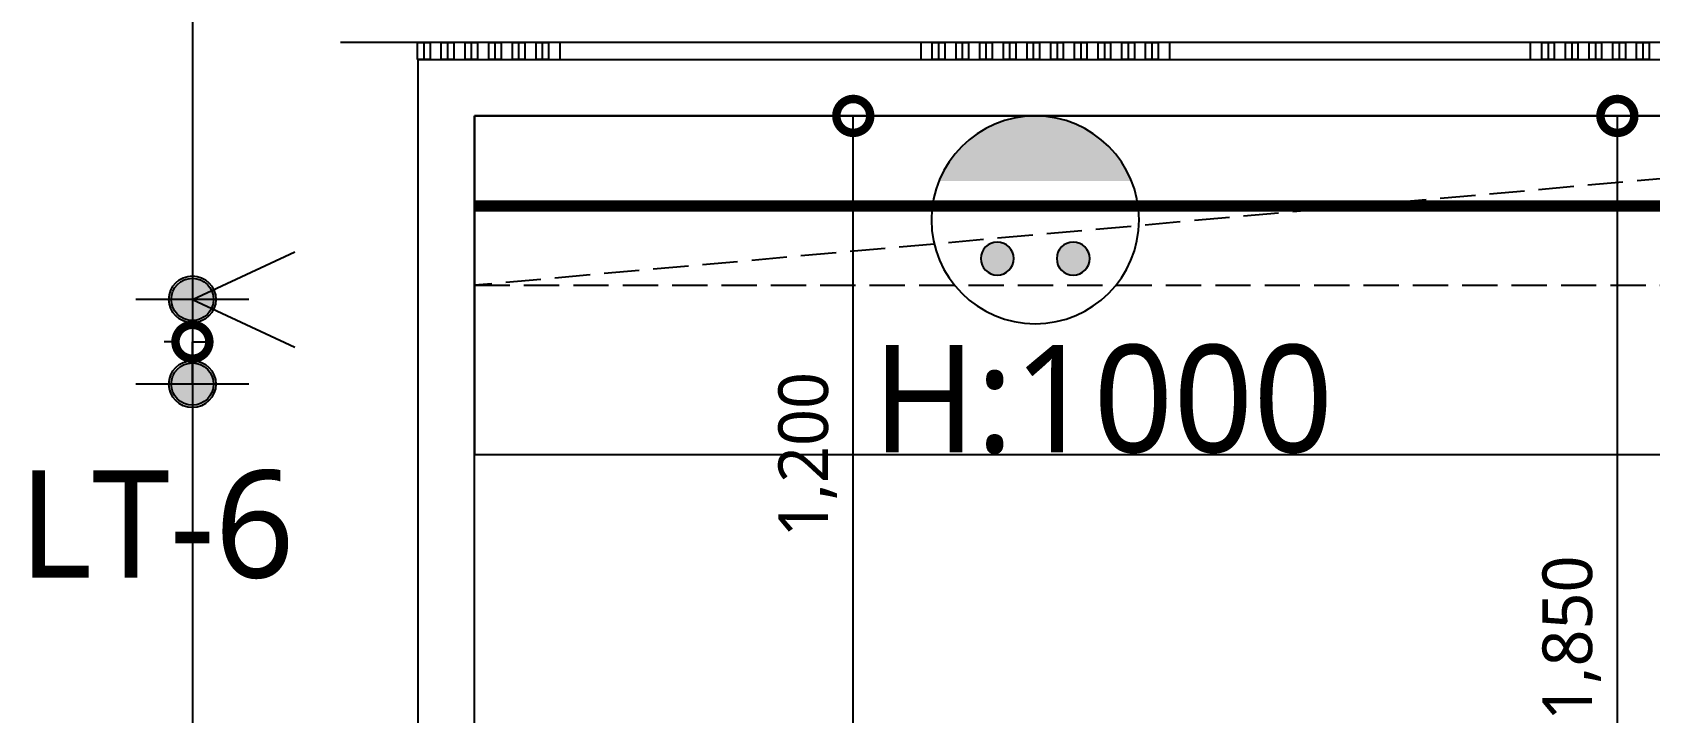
# Model space of a CAD drawing. Extents: x 11477420 to 23072185, y -28506554 to -14238804.
# Drawn here: x 11521512 to 11524378, y -14277756 to -14276551 of the extents above; entities that cross this region are included whole.
import ezdxf
from ezdxf.enums import TextEntityAlignment as Align

# ---------------------------------------------------------------- set-up
doc = ezdxf.new("R2010")
doc.units = 0
doc.header["$LTSCALE"] = 50
doc.header["$MEASUREMENT"] = 0
doc.linetypes.add('DASH', pattern=[0.35, 0.25, -0.1])
doc.linetypes.add('HIDDEN', pattern=[0.375, 0.25, -0.125])
doc.layers.get('0').update_dxf_attribs({"linetype": 'CONTINUOUS'})
doc.layers.get('DEFPOINTS').update_dxf_attribs({"linetype": 'CONTINUOUS'})
for name, color, linetype in [('03-WAL NEW', 3, 'CONTINUOUS'), ('06-LIGHT', 4, 'CONTINUOUS'), ('07-DIM WAL', 5, 'CONTINUOUS'), ('1.천장.벽체선(내벽)', 3, 'CONTINUOUS'), ('2.글자선', 60, 'CONTINUOUS'), ('3 가구-붙박이', 6, 'CONTINUOUS'), ('4.가구-붙박이', 6, 'CONTINUOUS'), ('FINISH', 6, 'CONTINUOUS'), ('Layer2', 51, 'CONTINUOUS'), ('설비', 7, 'CONTINUOUS')]:
    doc.layers.add(name, color=color, linetype=linetype)
doc.styles.add('DAWIN', font='NanumSquareR.ttf')
doc.styles.add('맑은 고딕', font='malgun.ttf')
doc.dimstyles.new('40', dxfattribs={"dimscale": 40, "dimtxt": 2.2, "dimasz": 3, "dimexe": 1.25, "dimexo": 0.625, "dimtad": 1, "dimdec": 0, "dimzin": 0, "dimdsep": 46, "dimlunit": 6, "dimtxsty": 'DAWIN', "dimblk1": 'DOTSMALL', "dimblk2": 'DOTSMALL', "dimsah": 1, "dimcen": 0.001, "dimclrd": 1, "dimclre": 1, "dimclrt": 3, "dimadec": 0, "dimazin": 0, "dimtfac": 1, "dimtdec": 0, "dimtix": 1, "dimtmove": 2, "dimatfit": 3, "dimldrblk": 'DOTSMALL', "dimfxl": 0, "dimtolj": 1, "dimtzin": 0, "dimarcsym": 0})

# ---------------------------------------------------------------- blocks, each defined once
blk = doc.blocks.new('flooor2')
at = {"layer": '03-WAL NEW', "color": 8}
for p, q in [((11522195.1, -14276599.4), (11522195.1, -14276569.4)), ((11522195.1, -14276569.4), (11522217.1, -14276569.4)), ((11522217.1, -14276569.4), (11522217.1, -14276599.4)), ((11522237.1, -14276599.4), (11522237.1, -14276569.4)), ((11522237.1, -14276569.4), (11522259.1, -14276569.4)), ((11522259.1, -14276569.4), (11522259.1, -14276599.4)), ((11522279.1, -14276599.4), (11522279.1, -14276569.4)), ((11522279.1, -14276569.4), (11522301.1, -14276569.4)), ((11522301.1, -14276569.4), (11522301.1, -14276599.4)), ((11522321.1, -14276599.4), (11522321.1, -14276569.4)), ((11522321.1, -14276569.4), (11522343.1, -14276569.4)), ((11522343.1, -14276569.4), (11522343.1, -14276599.4)), ((11522363.1, -14276599.4), (11522363.1, -14276569.4)), ((11522363.1, -14276569.4), (11522385.1, -14276569.4)), ((11522385.1, -14276569.4), (11522385.1, -14276599.4)), ((11522405.1, -14276599.4), (11522405.1, -14276569.4)), ((11522405.1, -14276569.4), (11522427.1, -14276569.4)), ((11522427.1, -14276569.4), (11522427.1, -14276599.4)), ((11523087.1, -14276569.4), (11522447.1, -14276569.4)), ((11522447.1, -14276569.4), (11522447.1, -14276599.4)), ((11523087.1, -14276599.4), (11523087.1, -14276569.4)), ((11523107.1, -14276599.4), (11523107.1, -14276569.4)), ((11523107.1, -14276569.4), (11523129.1, -14276569.4)), ((11523129.1, -14276569.4), (11523129.1, -14276599.4)), ((11523149.1, -14276599.4), (11523149.1, -14276569.4)), ((11523149.1, -14276569.4), (11523171.1, -14276569.4)), ((11523171.1, -14276569.4), (11523171.1, -14276599.4)), ((11523191.1, -14276599.4), (11523191.1, -14276569.4)), ((11523191.1, -14276569.4), (11523213.1, -14276569.4)), ((11523213.1, -14276569.4), (11523213.1, -14276599.4)), ((11523233.1, -14276599.4), (11523233.1, -14276569.4)), ((11523233.1, -14276569.4), (11523255.1, -14276569.4)), ((11523255.1, -14276569.4), (11523255.1, -14276599.4)), ((11523275.1, -14276599.4), (11523275.1, -14276569.4)), ((11523275.1, -14276569.4), (11523297.1, -14276569.4)), ((11523297.1, -14276569.4), (11523297.1, -14276599.4)), ((11523317.1, -14276599.4), (11523317.1, -14276569.4)), ((11523317.1, -14276569.4), (11523339.1, -14276569.4)), ((11523339.1, -14276569.4), (11523339.1, -14276599.4)), ((11523359.1, -14276599.4), (11523359.1, -14276569.4)), ((11523359.1, -14276569.4), (11523381.1, -14276569.4)), ((11523381.1, -14276569.4), (11523381.1, -14276599.4)), ((11523401.1, -14276599.4), (11523401.1, -14276569.4)), ((11523401.1, -14276569.4), (11523423.1, -14276569.4)), ((11523423.1, -14276569.4), (11523423.1, -14276599.4)), ((11523443.1, -14276599.4), (11523443.1, -14276569.4)), ((11523443.1, -14276569.4), (11523465.1, -14276569.4)), ((11523465.1, -14276569.4), (11523465.1, -14276599.4)), ((11523485.1, -14276599.4), (11523485.1, -14276569.4)), ((11523485.1, -14276569.4), (11523507.1, -14276569.4)), ((11523507.1, -14276569.4), (11523507.1, -14276599.4)), ((11524167.1, -14276569.4), (11523527.1, -14276569.4)), ((11523527.1, -14276569.4), (11523527.1, -14276599.4)), ((11524167.1, -14276599.4), (11524167.1, -14276569.4)), ((11524187.1, -14276599.4), (11524187.1, -14276569.4)), ((11524187.1, -14276569.4), (11524209.1, -14276569.4)), ((11524209.1, -14276569.4), (11524209.1, -14276599.4)), ((11524229.1, -14276599.4), (11524229.1, -14276569.4)), ((11524229.1, -14276569.4), (11524251.1, -14276569.4)), ((11524251.1, -14276569.4), (11524251.1, -14276599.4)), ((11524271.1, -14276599.4), (11524271.1, -14276569.4)), ((11524271.1, -14276569.4), (11524293.1, -14276569.4)), ((11524293.1, -14276569.4), (11524293.1, -14276599.4)), ((11524313.1, -14276599.4), (11524313.1, -14276569.4)), ((11524313.1, -14276569.4), (11524335.1, -14276569.4)), ((11524335.1, -14276569.4), (11524335.1, -14276599.4)), ((11524355.1, -14276599.4), (11524355.1, -14276569.4)), ((11524355.1, -14276569.4), (11524377.1, -14276569.4)), ((11524377.1, -14276569.4), (11524377.1, -14276599.4)), ((11522217.1, -14276599.4), (11522195.1, -14276599.4)), ((11522259.1, -14276599.4), (11522237.1, -14276599.4)), ((11522301.1, -14276599.4), (11522279.1, -14276599.4)), ((11522343.1, -14276599.4), (11522321.1, -14276599.4)), ((11522385.1, -14276599.4), (11522363.1, -14276599.4)), ((11522427.1, -14276599.4), (11522405.1, -14276599.4)), ((11522447.1, -14276599.4), (11523087.1, -14276599.4)), ((11523129.1, -14276599.4), (11523107.1, -14276599.4)), ((11523171.1, -14276599.4), (11523149.1, -14276599.4)), ((11523213.1, -14276599.4), (11523191.1, -14276599.4)), ((11523255.1, -14276599.4), (11523233.1, -14276599.4)), ((11523297.1, -14276599.4), (11523275.1, -14276599.4)), ((11523339.1, -14276599.4), (11523317.1, -14276599.4)), ((11523381.1, -14276599.4), (11523359.1, -14276599.4)), ((11523423.1, -14276599.4), (11523401.1, -14276599.4)), ((11523465.1, -14276599.4), (11523443.1, -14276599.4)), ((11523507.1, -14276599.4), (11523485.1, -14276599.4)), ((11523527.1, -14276599.4), (11524167.1, -14276599.4)), ((11524209.1, -14276599.4), (11524187.1, -14276599.4)), ((11524251.1, -14276599.4), (11524229.1, -14276599.4)), ((11524293.1, -14276599.4), (11524271.1, -14276599.4)), ((11524335.1, -14276599.4), (11524313.1, -14276599.4)), ((11524377.1, -14276599.4), (11524355.1, -14276599.4))]:
    blk.add_line(p, q, dxfattribs=at)
at = {"layer": '03-WAL NEW', "color": 8, "ltscale": 10}
for p, q in [((11522206.1, -14276569.4), (11522206.1, -14276599.4)), ((11522248.1, -14276569.4), (11522248.1, -14276599.4)), ((11522290.1, -14276569.4), (11522290.1, -14276599.4)), ((11522332.1, -14276569.4), (11522332.1, -14276599.4)), ((11522374.1, -14276569.4), (11522374.1, -14276599.4)), ((11522416.1, -14276569.4), (11522416.1, -14276599.4)), ((11523118.1, -14276569.4), (11523118.1, -14276599.4)), ((11523160.1, -14276569.4), (11523160.1, -14276599.4)), ((11523202.1, -14276569.4), (11523202.1, -14276599.4)), ((11523244.1, -14276569.4), (11523244.1, -14276599.4)), ((11523286.1, -14276569.4), (11523286.1, -14276599.4)), ((11523328.1, -14276569.4), (11523328.1, -14276599.4)), ((11523370.1, -14276569.4), (11523370.1, -14276599.4)), ((11523412.1, -14276569.4), (11523412.1, -14276599.4)), ((11523454.1, -14276569.4), (11523454.1, -14276599.4)), ((11523496.1, -14276569.4), (11523496.1, -14276599.4)), ((11524198.1, -14276569.4), (11524198.1, -14276599.4)), ((11524240.1, -14276569.4), (11524240.1, -14276599.4)), ((11524282.1, -14276569.4), (11524282.1, -14276599.4)), ((11524324.1, -14276569.4), (11524324.1, -14276599.4)), ((11524366.1, -14276569.4), (11524366.1, -14276599.4))]:
    blk.add_line(p, q, dxfattribs=at)
at = {"layer": '1.천장.벽체선(내벽)', "ltscale": 30}
for p, q in [((11522196.1, -14276599.4), (11528738.1, -14276599.4)), ((11522196.1, -14279899.4), (11522196.1, -14276599.4)), ((11522296.1, -14279899.4), (11522296.1, -14276699.4)), ((11522296.1, -14276699.4), (11525638.1, -14276699.4))]:
    blk.add_line(p, q, dxfattribs=at)
at = {"layer": '3 가구-붙박이', "color": 8}
for p, q in [((11525638.1, -14276699.4), (11522296.1, -14276699.4)), ((11522296.1, -14276699.4), (11522296.1, -14277299.4)), ((11522296.1, -14277299.4), (11525638.1, -14277299.4))]:
    blk.add_line(p, q, dxfattribs=at)
at = {"layer": '4.가구-붙박이', "color": 8, "linetype": 'DASH', "ltscale": 5}
for p, q in [((11525638.1, -14276699.4), (11522296.1, -14276999.4)), ((11522296.1, -14276999.4), (11525638.1, -14276999.4))]:
    blk.add_line(p, q, dxfattribs=at)
at = {"layer": 'FINISH', "color": 8, "ltscale": 10}
blk.add_line((11528878.7, -14276569.4), (11522058.6, -14276569.4), dxfattribs=at)
blk = doc.blocks.new('_DOTSMALL')
at = {"color": 0, "linetype": 'ByBlock', "const_width": 0.5}
blk.add_lwpolyline([(-0.0625, 0, 1), (0.0625, 0, 1)], format="xyb", close=True, dxfattribs=at)
blk = doc.blocks.new('*D255')
at = {"layer": '07-DIM WAL', "color": 1, "lineweight": -2, "ltscale": 30}
for p, q in [((11522942.1, -14276699.4), (11522917.1, -14276699.4)), ((11522967.1, -14277899.4), (11522967.1, -14276699.4)), ((11522942.1, -14277899.4), (11522917.1, -14277899.4))]:
    blk.add_line(p, q, dxfattribs=at)
at = {"layer": 'DEFPOINTS', "color": 0, "ltscale": 30}
for p in [(11522967.1, -14276699.4), (11522967.1, -14276699.4), (11522967.1, -14277899.4)]:
    blk.add_point(p, dxfattribs=at)
at = {"layer": '07-DIM WAL', "color": 1, "lineweight": -2, "ltscale": 30, "xscale": 120, "yscale": 120, "zscale": 120}
for p, rotation in [((11522967.1, -14276699.4), 90), ((11522967.1, -14277899.4), 270)]:
    blk.add_blockref('_DOTSMALL', p, dxfattribs=dict(at, rotation=rotation))
at = {"layer": '07-DIM WAL', "color": 3, "ltscale": 30, "insert": (11522886.3, -14277299.4), "char_height": 88, "attachment_point": 5, "rotation": 90, "style": 'DAWIN'}
blk.add_mtext('\\A1;1,200', dxfattribs=at)
blk = doc.blocks.new('egoo')
at = {"layer": 'Layer2'}
h = blk.add_hatch(color=140, dxfattribs=at)
edge = h.paths.add_edge_path()
edge.add_arc((1015645.3, 443433.7), 22.3, 0, 360)
h = blk.add_hatch(color=140, dxfattribs=at)
edge = h.paths.add_edge_path()
edge.add_arc((1015747.7, 443433.7), 22.3, 0, 360)
h = blk.add_hatch(color=140, dxfattribs=at)
edge = h.paths.add_edge_path()
edge.add_line((1015826.3, 443329.1), (1015566.6, 443329.1))
edge.add_ellipse((1015696.5, 443381.5), major_axis=(99, 99), ratio=1, start_angle=156.9578, end_angle=293.0422)
at = {"layer": 'Layer2', "color": 140}
for centre, radius in [((1015696.5, 443381.5), 140), ((1015645.3, 443433.7), 22.3), ((1015747.7, 443433.7), 22.3)]:
    blk.add_circle(centre, radius, dxfattribs=at)
blk = doc.blocks.new('*D373')
at = {"layer": '07-DIM WAL', "color": 1, "lineweight": -2, "ltscale": 30}
for p, q in [((11523993.6, -14276699.4), (11524371, -14276699.4)), ((11524321, -14278549.4), (11524321, -14276699.4)), ((11523993.6, -14278549.4), (11524371, -14278549.4))]:
    blk.add_line(p, q, dxfattribs=at)
at = {"layer": 'DEFPOINTS', "color": 0, "ltscale": 30}
for p in [(11523968.6, -14276699.4), (11524321, -14276699.4), (11523968.6, -14278549.4)]:
    blk.add_point(p, dxfattribs=at)
at = {"layer": '07-DIM WAL', "color": 1, "lineweight": -2, "ltscale": 30, "xscale": 120, "yscale": 120, "zscale": 120}
for p, rotation in [((11524321, -14276699.4), 90), ((11524321, -14278549.4), 270)]:
    blk.add_blockref('_DOTSMALL', p, dxfattribs=dict(at, rotation=rotation))
at = {"layer": '07-DIM WAL', "color": 3, "ltscale": 30, "insert": (11524240.2, -14277624.4), "char_height": 88, "attachment_point": 5, "rotation": 90, "style": 'DAWIN'}
blk.add_mtext('\\A1;1,850', dxfattribs=at)
blk = doc.blocks.new('HEY')
at = {"linetype": 'Continuous'}
h = blk.add_hatch(color=4, dxfattribs=at)
h.dxf.hatch_style = 1
edge = h.paths.add_edge_path()
edge.add_arc((66128.5, 14191.8), 37.5, 0, 360)
edge = h.paths.add_edge_path()
edge.add_arc((66128.5, 14041.8), 37.5, 0, 360)
at = {"color": 1, "linetype": 'Continuous'}
for p, q in [((66128.5, 14291.8), (66128.5, 14091.8)), ((66228.5, 14191.8), (66028.5, 14191.8)), ((66128.5, 14141.8), (66128.5, 13941.8)), ((66228.5, 14041.8), (66028.5, 14041.8))]:
    blk.add_line(p, q, dxfattribs=at)
blk.add_lwpolyline([(66128.5, 14191.8), (66128.5, 14041.8), (66128.5, 14116.8), (66151.2, 14116.8)], dxfattribs=at)
at = {"color": 4, "linetype": 'Continuous'}
for centre, radius in [((66128.5, 14191.8), 41.5), ((66128.5, 14191.8), 37.5), ((66128.5, 14041.8), 41.5), ((66128.5, 14041.8), 37.5)]:
    blk.add_circle(centre, radius, dxfattribs=at)
blk = doc.blocks.new('*D391')
at = {"layer": '07-DIM WAL', "color": 1, "lineweight": -2, "ltscale": 10}
for p, q in [((11521771.1, -14277099.4), (11521746.1, -14277099.4)), ((11521796.1, -14277099.4), (11521796.1, -14279699.4)), ((11521771.1, -14279699.4), (11521746.1, -14279699.4))]:
    blk.add_line(p, q, dxfattribs=at)
at = {"layer": 'DEFPOINTS', "color": 0, "ltscale": 10}
for p in [(11521796.1, -14277099.4), (11521796.1, -14279699.4), (11521796.1, -14279699.4)]:
    blk.add_point(p, dxfattribs=at)
at = {"layer": '07-DIM WAL', "color": 1, "lineweight": -2, "ltscale": 10, "xscale": 120, "yscale": 120, "zscale": 120}
for p, rotation in [((11521796.1, -14277099.4), 90), ((11521796.1, -14279699.4), 270)]:
    blk.add_blockref('_DOTSMALL', p, dxfattribs=dict(at, rotation=rotation))
at = {"layer": '07-DIM WAL', "color": 3, "ltscale": 10, "insert": (11521715.3, -14278399.4), "char_height": 88, "attachment_point": 5, "rotation": 90, "style": 'DAWIN'}
blk.add_mtext('\\A1;2,600', dxfattribs=at)
blk = doc.blocks.new('*D421')
at = {"layer": '07-DIM WAL', "color": 1, "lineweight": -2, "ltscale": 10}
for p, q in [((11521771.1, -14275599.4), (11521746.1, -14275599.4)), ((11521796.1, -14275599.4), (11521796.1, -14277099.4)), ((11521771.1, -14277099.4), (11521746.1, -14277099.4))]:
    blk.add_line(p, q, dxfattribs=at)
at = {"layer": 'DEFPOINTS', "color": 0, "ltscale": 10}
for p in [(11521796.1, -14275599.4), (11521796.1, -14277099.4), (11521796.1, -14277099.4)]:
    blk.add_point(p, dxfattribs=at)
at = {"layer": '07-DIM WAL', "color": 1, "lineweight": -2, "ltscale": 10, "xscale": 120, "yscale": 120, "zscale": 120}
for p, rotation in [((11521796.1, -14275599.4), 90), ((11521796.1, -14277099.4), 270)]:
    blk.add_blockref('_DOTSMALL', p, dxfattribs=dict(at, rotation=rotation))
at = {"layer": '07-DIM WAL', "color": 3, "ltscale": 10, "insert": (11521715.3, -14276349.4), "char_height": 88, "attachment_point": 5, "rotation": 90, "style": 'DAWIN'}
blk.add_mtext('\\A1;1,500', dxfattribs=at)

msp = doc.modelspace()

# ---------------------------------------------------------------- linework, layer by layer
at = {"layer": '06-LIGHT'}
for points in [[(11521796.1, -14277024.4), (11521977.3, -14276939.9)], [(11521796.1, -14277024.4), (11521977.3, -14277109)]]:
    msp.add_lwpolyline(points, dxfattribs=at)
at = {"layer": '07-DIM WAL', "color": 10, "linetype": 'HIDDEN', "ltscale": 10, "const_width": 20}
msp.add_lwpolyline([(11522296.1, -14276859.2), (11525638.1, -14276859.2)], dxfattribs=at)

# ---------------------------------------------------------------- block references
msp.add_blockref('flooor2', (0, 0))
at = {"layer": '06-LIGHT'}
msp.add_blockref('HEY', (11455667.6, -14291216.2), dxfattribs=at)
at = {"layer": '설비', "color": 140, "xscale": -1.314285739087145, "yscale": 1.314285739087145, "zscale": 1.314285739087145, "rotation": 180}
msp.add_blockref('egoo', (10188374.1, -13694153.5), dxfattribs=at)

# ---------------------------------------------------------------- texts
at = {"layer": '2.글자선', "color": 30, "style": '맑은 고딕'}
for s, p in [('H:1000', (11523001, -14277104.9)), ('LT-6', (11521488.5, -14277327.2))]:
    msp.add_text(s, height=190.14, dxfattribs=at).set_placement(p, align=Align.TOP_LEFT)

# ---------------------------------------------------------------- dimensions: what is measured, and where the dimension line sits
at = {"layer": '07-DIM WAL', "ltscale": 10}
for base, p1, p2, picture, middle in [((11521796.1, -14277099.4), (11521796.1, -14275599.4), (11521796.1, -14277099.4), '*D421', (11521715.3, -14276349.4)), ((11521796.1, -14279699.4), (11521796.1, -14277099.4), (11521796.1, -14279699.4), '*D391', (11521715.3, -14278399.4))]:
    dim = msp.add_linear_dim(base=base, p1=p1, p2=p2, angle=90, dimstyle='40', dxfattribs=at)
    dim.commit()
    dim.dimension.update_dxf_attribs({"geometry": picture, "text_midpoint": middle})
at = {"layer": '07-DIM WAL', "ltscale": 30}
for base, p1, p2, picture, middle in [((11522967.1, -14276699.4), (11522967.1, -14277899.4), (11522967.1, -14276699.4), '*D255', (11522886.3, -14277299.4)), ((11524321, -14276699.4), (11523968.6, -14278549.4), (11523968.6, -14276699.4), '*D373', (11524240.2, -14277624.4))]:
    dim = msp.add_linear_dim(base=base, p1=p1, p2=p2, angle=90, dimstyle='40', dxfattribs=at)
    dim.commit()
    dim.dimension.update_dxf_attribs({"geometry": picture, "text_midpoint": middle})

doc.saveas('drawing.dxf')
